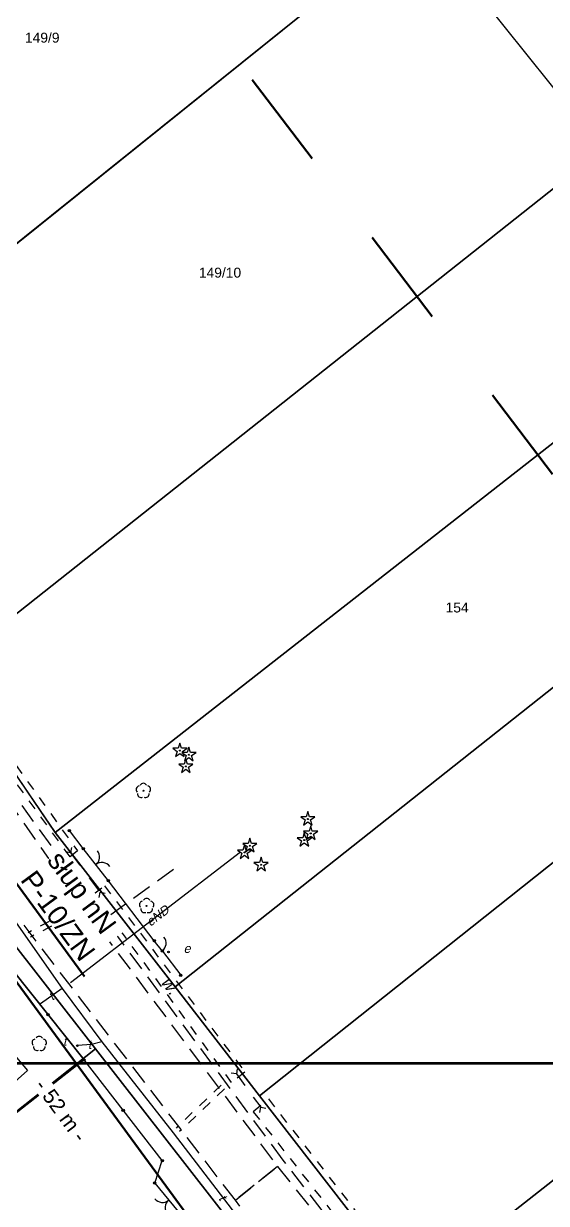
# Model space of a CAD drawing. Header units: metres. Extents: x 7542702 to 7555152, y 5804026 to 5815503.
# Drawn here: x 7544543.6 to 7544596.4, y 5807763.1 to 5807882.2 of the extents above; entities that cross this region are included whole.
import ezdxf
from ezdxf import colors
from ezdxf.entities.mleader import LeaderData, LeaderLine
from ezdxf.math import Vec2, Vec3

# ---------------------------------------------------------------- set-up
doc = ezdxf.new("R2010")
doc.units = ezdxf.units.M
for name, pattern in [('4001', [0]), ('4002', [2, 1, -1]), ('4003', [3, 2, -1])]:
    doc.linetypes.add(name, pattern=pattern)
doc.layers.add('!tele', color=30, linetype='Continuous', lineweight=50, plot=False)
doc.layers.add('!trafo', color=6, linetype='4002', lineweight=50)
doc.layers.add('_SIEC_NAPOWIETRZNA', color=5, linetype='Continuous', lineweight=50)
for name, color, linetype in [('_MM opisy', 7, 'Continuous'), ('_MM slupy', 5, 'Continuous'), ('Budynki', 7, 'Continuous'), ('Drogi', 135, 'Continuous'), ('Dzialki', 165, 'Continuous'), ('Ogrodzenia', 184, 'Continuous'), ('Projekty', 252, 'Continuous'), ('Roslinnosc', 104, 'Continuous'), ('Uz_Energia', 1, 'Continuous'), ('Uz_Specjalne', 7, 'Continuous'), ('Uz_Telekomunikacja', 252, 'Continuous'), ('Wody', 184, 'Continuous')]:
    doc.layers.add(name, color=color, linetype=linetype)
doc.layers.add('DIM', color=7, linetype='Continuous', plot=False)
doc.styles.get("Standard").update_dxf_attribs({"font": 'arial.ttf'})
doc.dimstyles.new('opis linie', dxfattribs={"dimtxt": 1.5, "dimasz": 0.18, "dimexe": 0.18, "dimexo": 0.0625, "dimgap": 2.5, "dimtad": 4, "dimdec": 0, "dimzin": 0, "dimdsep": 46, "dimtxsty": 'Standard', "dimcen": 0.09, "dimse1": 1, "dimse2": 1, "dimsd1": 1, "dimsd2": 1, "dimclrt": 256, "dimadec": 0, "dimazin": 0, "dimtfac": 1, "dimtdec": 0, "dimtofl": 0, "dimtmove": 0, "dimatfit": 3, "dimfxl": 1, "dimtfill": 1, "dimtolj": 1, "dimtzin": 0, "dimarcsym": 0})

# ---------------------------------------------------------------- blocks, each defined once
blk = doc.blocks.new('1422')
at = {"layer": 'Roslinnosc', "color": 104, "linetype": 'Continuous'}
blk.add_circle((0, 0), 0.1, dxfattribs=at)
for centre, start, end in [((-0.71, 0.23), 102.5, 221.75), ((0, 0.75), 30.19, 149.77), ((0.71, 0.23), 318.3, 77.49), ((-0.44, -0.61), 174.33, 293.45), ((0.44, -0.61), 246.24, 5.74)]:
    blk.add_arc(centre, 0.75, start, end, dxfattribs=at)
blk = doc.blocks.new('1412')
at = {"layer": 'Roslinnosc', "color": 104, "linetype": 'Continuous'}
for p, q in [((-0.33, 0.47), (-1.43, 0.47)), ((-1.43, 0.47), (-0.55, -0.17)), ((0, 1.5), (-0.33, 0.47)), ((0.33, 0.47), (0, 1.5)), ((1.43, 0.47), (0.33, 0.47)), ((0.55, -0.17), (1.43, 0.47)), ((-0.55, -0.17), (-0.88, -1.21)), ((-0.88, -1.21), (0, -0.57)), ((0, -0.57), (0.88, -1.21)), ((0.88, -1.21), (0.55, -0.17))]:
    blk.add_line(p, q, dxfattribs=at)
blk.add_circle((0, 0), 0.1, dxfattribs=at)
blk = doc.blocks.new('2554')
at = {"layer": 'Drogi', "color": 8, "linetype": '4002'}
blk.add_line((0, 0), (0, 1), dxfattribs=at)
blk = doc.blocks.new('1554')
at = {"layer": 'Drogi', "color": 8, "linetype": 'Continuous'}
for p, q in [((-0.75, -0.75), (0, 0)), ((0, 0), (0.75, -0.75))]:
    blk.add_line(p, q, dxfattribs=at)
blk = doc.blocks.new('2283')
at = {"layer": 'Ogrodzenia', "color": 184, "linetype": 'Continuous'}
blk.add_line((0, 0), (0, 1), dxfattribs=at)
blk = doc.blocks.new('1283')
at = {"layer": 'Ogrodzenia', "color": 184, "linetype": 'Continuous'}
for centre, start, end in [((0, 2), 270, 0), ((0, -2), 0, 90)]:
    blk.add_arc(centre, 2, start, end, dxfattribs=at)
blk = doc.blocks.new('1281')
at = {"layer": 'Ogrodzenia', "color": 184, "linetype": 'Continuous'}
for radius in [0.24, 0.16, 0.08]:
    blk.add_circle((0, 0), radius, dxfattribs=at)
blk = doc.blocks.new('2284')
at = {"layer": 'Ogrodzenia', "color": 184, "linetype": 'Continuous'}
blk.add_line((0, 0), (0, 1), dxfattribs=at)
blk = doc.blocks.new('1284')
at = {"layer": 'Ogrodzenia', "color": 184, "linetype": 'Continuous'}
blk.add_arc((0, 2), 2, 270, 0, dxfattribs=at)
blk = doc.blocks.new('1423')
at = {"layer": 'Roslinnosc', "color": 104, "linetype": 'Continuous'}
for centre, start, end in [((-0.71, 0.23), 102.5, 221.75), ((0, 0.75), 30.19, 149.77), ((0.71, 0.23), 318.3, 77.49), ((-0.44, -0.61), 174.33, 293.45), ((0.44, -0.61), 246.24, 5.74)]:
    blk.add_arc(centre, 0.75, start, end, dxfattribs=at)
blk = doc.blocks.new('1763')
at = {"layer": 'Uz_Energia', "color": 1, "linetype": 'Continuous'}
for radius in [0.16, 0.08]:
    blk.add_circle((0, 0), radius, dxfattribs=at)
blk = doc.blocks.new('1753')
at = {"layer": 'Uz_Telekomunikacja', "color": 220, "linetype": 'Continuous'}
for radius in [0.16, 0.08]:
    blk.add_circle((0, 0), radius, dxfattribs=at)
blk = doc.blocks.new('ZN')
at = {"layer": '_MM slupy', "transparency": 33554687}
h = blk.add_hatch(color=256, dxfattribs=at)
h.dxf.hatch_style = 1
h.paths.add_polyline_path([(0, -0.86), (0, 0.86, 1)])
at = {"layer": '_MM slupy'}
blk.add_circle((0, 0), 0.857, dxfattribs=at)
blk = doc.blocks.new('*D253')
at = {"layer": 'Defpoints', "color": 0}
for p in [(7544535.26, 5807795.81), (7544565.97, 5807753.95), (7544565.37, 5807753.51)]:
    blk.add_point(p, dxfattribs=at)
at = {"layer": 'DIM', "insert": (7544547.38, 5807772.5), "char_height": 1.5, "attachment_point": 5, "rotation": 306.2651, "bg_fill": 3, "box_fill_scale": 1.1, "bg_fill_color": 9, "bg_fill_true_color": 13158600, "bg_fill_transparency": 0}
blk.add_mtext('\\A1;- 52 m -', dxfattribs=at)
blk = doc.blocks.new('q')
at = {"layer": '_MM slupy'}
blk.add_blockref('ZN', (0, 0), dxfattribs=at)
at = {"layer": '_MM opisy'}
ml = blk.add_multileader_mtext('Standard', dxfattribs=at)
ml.set_content('\\pxql;słup nN\\PP-10/ZN', color=256)
ml.set_leader_properties()
ml.build(insert=Vec2(0, 0))
ml.multileader.update_dxf_attribs({"has_text_frame": 1, "text_left_attachment_type": 5, "text_right_attachment_type": 5, "dogleg_length": 1, "arrow_head_size": 1})
ctx = ml.context
ctx.base_point, ctx.char_height, ctx.arrow_head_size, ctx.landing_gap_size, ctx.plane_origin = Vec3(3.75, 5.9), 2, 1, 1, Vec3(1.72, -1.42)
ctx.left_attachment, ctx.right_attachment = 5, 5
notes = []
notes.append((ctx, [(0, (1, 1, 0), (2.75, 5.9), (1, 0), 1, [(0, [(0, 0), (2.75, 5.9)], 0, [])])]))
ctx.mtext.insert, ctx.mtext.flow_direction = Vec3(4.75, 11.7), 5
ctx.mtext.has_bg_fill, ctx.mtext.bg_color, ctx.mtext.bg_scale_factor, ctx.mtext.bg_transparency, ctx.mtext.use_window_bg_color = 1, -1023410175, 1, 0, 1
for ctx, leaders in notes:
    for number, flags, end, landing, length, lines in leaders:
        leader = LeaderData()
        leader.index, (leader.has_last_leader_line, leader.has_dogleg_vector, leader.attachment_direction) = number, flags
        leader.last_leader_point, leader.dogleg_vector, leader.dogleg_length = Vec3(end), Vec3(landing), length
        for number, points, colour, breaks in lines:
            line = LeaderLine()
            line.index, line.vertices, line.color, line.breaks = number, Vec3.list(points), colors.encode_raw_color(colour), breaks
            leader.lines.append(line)
        ctx.leaders.append(leader)

msp = doc.modelspace()

# ---------------------------------------------------------------- linework, layer by layer
at = {"layer": '!tele'}
msp.add_lwpolyline([(7544486.31, 5807862.47), (7544505.8, 5807838.17), (7544535.26, 5807795.81), (7544565.97, 5807753.95), (7544594.87, 5807715.01)], dxfattribs=at)
at = {"layer": '!trafo', "ltscale": 10}
msp.add_lwpolyline([(7544082.13, 5808448.38), (7544167.59, 5808501.43), (7544481.87, 5807987.87), (7544782.88, 5807592.58), (7544936.53, 5807377.47), (7545050.37, 5807475.25), (7545086.68, 5807419.38), (7544929.65, 5807282.21), (7544686.61, 5807553.19), (7544696.16, 5807510.34), (7544647.98, 5807511.04), (7544607.69, 5807611.16), (7544447.06, 5807862.58)], close=True, dxfattribs=at)
at = {"layer": '_SIEC_NAPOWIETRZNA'}
msp.add_lwpolyline([(7544631.11, 5807665.61), (7544625.58, 5807673.02), (7544611.21, 5807692.48), (7544594.87, 5807715.01), (7544565.97, 5807753.95), (7544535.26, 5807795.81), (7544505.8, 5807838.17), (7544486.31, 5807862.47)], dxfattribs=at)
at = {"layer": 'Budynki', "color": 7, "linetype": '4001'}
msp.add_polyline3d([(7544532.58, 5807778.82, 0), (7544538.06, 5807783.49, 0), (7544544, 5807776.52, 0), (7544538.61, 5807771.76, 0), (7544532.58, 5807778.82, 0)], dxfattribs=at)
at = {"layer": 'Drogi', "color": 8, "linetype": '4003'}
for p, q in [((7544511, 5807848.23, 124.19), (7544547.76, 5807795.54, 124.61)), ((7544547.76, 5807795.54, 124.61), (7544569.23, 5807766.84, 124.76)), ((7544564.98, 5807763.43, 124.75), (7544543.16, 5807791.8, 124.55)), ((7544569.23, 5807766.84, 124.76), (7544564.98, 5807763.43, 124.75)), ((7544564.98, 5807763.43, 124.75), (7544569.23, 5807766.84, 124.76)), ((7544569.23, 5807766.84, 124.76), (7544581.12, 5807751.97)), ((7544576.49, 5807748.63), (7544564.98, 5807763.43, 124.75))]:
    msp.add_line(p, q, dxfattribs=at)
at = {"layer": 'Dzialki'}
for p, q in [((7544583.53, 5807892.57), (7544524.79, 5807845.48)), ((7544524.79, 5807845.48), (7544583.53, 5807892.57)), ((7544583.53, 5807892.57), (7544602.05, 5807869.47)), ((7544541.47, 5807821.48), (7544602.05, 5807869.47)), ((7544602.05, 5807869.47), (7544541.47, 5807821.48)), ((7544546.79, 5807800.55), (7544624.72, 5807861.5)), ((7544624.72, 5807861.5), (7544546.79, 5807800.55)), ((7544667.9, 5807853.78), (7544567.42, 5807773.97)), ((7544567.42, 5807773.97), (7544667.9, 5807853.78)), ((7544558.89, 5807784.97), (7544627.79, 5807839.5)), ((7544627.79, 5807839.5), (7544558.89, 5807784.97)), ((7544684.36, 5807834.28), (7544582.77, 5807754.2)), ((7544582.77, 5807754.2), (7544684.36, 5807834.28)), ((7544546.79, 5807800.55), (7544535.63, 5807816.86)), ((7544535.63, 5807816.86), (7544546.79, 5807800.55)), ((7544535.63, 5807816.86), (7544546.79, 5807800.55)), ((7544558.89, 5807784.97), (7544546.79, 5807800.55)), ((7544546.79, 5807800.55), (7544558.89, 5807784.97)), ((7544546.79, 5807800.55), (7544558.89, 5807784.97)), ((7544541.4, 5807790.85), (7544550.86, 5807778.72)), ((7544550.86, 5807778.72), (7544541.4, 5807790.85)), ((7544550.86, 5807778.72), (7544541.4, 5807790.85)), ((7544567.42, 5807773.97), (7544558.89, 5807784.97)), ((7544558.89, 5807784.97), (7544567.42, 5807773.97)), ((7544558.89, 5807784.97), (7544567.42, 5807773.97)), ((7544480.67, 5807723.06), (7544550.86, 5807778.72)), ((7544550.86, 5807778.72), (7544480.67, 5807723.06)), ((7544550.86, 5807778.72), (7544575.07, 5807747.69)), ((7544575.07, 5807747.69), (7544550.86, 5807778.72)), ((7544575.07, 5807747.69), (7544550.86, 5807778.72)), ((7544582.77, 5807754.2), (7544567.42, 5807773.97)), ((7544567.42, 5807773.97), (7544582.77, 5807754.2)), ((7544567.42, 5807773.97), (7544582.77, 5807754.2))]:
    msp.add_line(p, q, dxfattribs=at)
at = {"layer": 'Ogrodzenia', "color": 184, "linetype": '4001'}
for p, q in [((7544549.62, 5807798.91), (7544548.23, 5807800.73)), ((7544556.79, 5807789.61), (7544552.16, 5807795.67)), ((7544557.61, 5807788.58), (7544559.47, 5807786.14)), ((7544549.7, 5807777.59), (7544542.43, 5807786.72)), ((7544542.43, 5807786.72), (7544549.7, 5807777.59)), ((7544549.7, 5807777.59), (7544535.66, 5807766.67)), ((7544557.6, 5807767.43), (7544549.7, 5807777.59)), ((7544556.84, 5807765.16), (7544557.6, 5807767.43))]:
    msp.add_line(p, q, dxfattribs=at)
at = {"layer": 'Projekty', "linetype": '4003'}
for p, q in [((7544548.13, 5807796.78), (7544540.58, 5807807.21)), ((7544569.8, 5807767.47), (7544548.13, 5807796.78)), ((7544552.26, 5807792.16), (7544559.08, 5807797.09)), ((7544579.29, 5807755.32), (7544569.8, 5807767.47))]:
    msp.add_line(p, q, dxfattribs=at)
at = {"layer": 'Uz_Energia', "color": 1, "linetype": '4001'}
msp.add_line((7544565.51, 5807798.57), (7544548.33, 5807785.37), dxfattribs=at)
at = {"layer": 'Uz_Specjalne', "color": 7, "linetype": '4002'}
for p, q in [((7544549.7, 5807793.42, 122.97), (7544544.06, 5807790.42, 123.07)), ((7544549.94, 5807792.98, 122.97), (7544544.3, 5807789.98, 123.07)), ((7544563.53, 5807775.03, 123.17), (7544559, 5807770.72, 123.27)), ((7544563.87, 5807774.67, 123.17), (7544559.34, 5807770.36, 123.27))]:
    msp.add_line(p, q, dxfattribs=at)
at = {"layer": 'Uz_Telekomunikacja', "linetype": '4001'}
for p, q in [((7544533.62, 5807804.52, 124.42), (7544547.5, 5807784.8, 124.43)), ((7544547.5, 5807784.8, 124.43), (7544545.32, 5807783.26, 124.5)), ((7544547.5, 5807784.8, 124.43), (7544551.51, 5807779.42, 124.55)), ((7544550.47, 5807779.16, 124.39), (7544549.03, 5807779.03, 124.49)), ((7544551.51, 5807779.42, 124.55), (7544550.47, 5807779.16, 124.39)), ((7544551.51, 5807779.42, 124.55), (7544558.71, 5807770.22, 124.66)), ((7544558.71, 5807770.22, 124.66), (7544575.37, 5807748.54, 124.69))]:
    msp.add_line(p, q, dxfattribs=at)
at = {"layer": 'Wody', "color": 184, "linetype": '4002'}
for points in [[(7544548.29, 5807798.07, 124.5), (7544517.23, 5807840.71, 124.1), (7544490.05, 5807880.86, 123.98), (7544491.7, 5807882.1, 123.93), (7544518.31, 5807841.41, 124.01), (7544549.03, 5807798.7, 124.5), (7544548.29, 5807798.07, 124.5)], [(7544564.6, 5807775.3, 124.6), (7544550.69, 5807794.35, 124.5), (7544551.78, 5807795.16, 124.7), (7544565.95, 5807776.36, 124.5), (7544564.6, 5807775.3, 124.6)], [(7544604.88, 5807723.55, 124.9), (7544584.75, 5807749.56, 124.71), (7544566.79, 5807772.4, 124.6), (7544568.31, 5807773.66, 124.5), (7544586.12, 5807750.77, 124.6), (7544607.33, 5807725.35, 124.9), (7544604.88, 5807723.55, 124.9)]]:
    msp.add_polyline3d(points, dxfattribs=at)

# ---------------------------------------------------------------- block references
at = {"layer": 'Drogi', "color": 8, "xscale": 0.5, "yscale": 0.5, "zscale": 0.5}
for p, rotation in [((7544548.35, 5807798.5), 216.6625559999999), ((7544551.32, 5807794.51), 36.662556), ((7544565.09, 5807776.17), 216.0982839999999), ((7544567.54, 5807772.81), 36.09828399999999)]:
    msp.add_blockref('1554', p, dxfattribs=dict(at, rotation=rotation))
at = {"layer": 'Drogi', "color": 8, "xscale": 0.5}
for p, yscale, rotation in [((7544548.35, 5807798.5, 123.9), 4.974033, 216.6625559999999), ((7544565.09, 5807776.17, 124.12), 4.158377, 216.0982839999999)]:
    msp.add_blockref('2554', p, dxfattribs=dict(at, yscale=yscale, rotation=rotation))
at = {"layer": 'Ogrodzenia', "color": 184, "xscale": 0.5, "yscale": 0.5, "zscale": 0.5}
for p in [(7544548.23, 5807800.73), (7544549.62, 5807798.91), (7544552.16, 5807795.67), (7544556.79, 5807789.61), (7544557.61, 5807788.58), (7544559.47, 5807786.14), (7544546.07, 5807782.16), (7544546.07, 5807782.16), (7544549.7, 5807777.59), (7544549.7, 5807777.59), (7544549.7, 5807777.59), (7544549.7, 5807777.59), (7544553.65, 5807772.51), (7544557.6, 5807767.43), (7544557.6, 5807767.43), (7544556.84, 5807765.16)]:
    msp.add_blockref('1281', p, dxfattribs=at)
at = {"layer": 'Ogrodzenia', "color": 184, "xscale": 0.5}
for name, p, yscale, rotation in [('2283', (7544552.16, 5807795.67), 4.116941, 38.094694), ('2284', (7544557.61, 5807788.58), 1.316549, 38.52387499999998), ('2283', (7544556.84, 5807765.16), 4.448146, 219.3437839999999)]:
    msp.add_blockref(name, p, dxfattribs=dict(at, yscale=yscale, rotation=rotation))
at = {"layer": 'Ogrodzenia', "color": 184, "xscale": 0.5, "yscale": 0.5, "zscale": 0.5}
for name, p, rotation in [('1283', (7544550.89, 5807797.29), 38.094694), ('1284', (7544557.61, 5807788.58), 38.52387499999998), ('1283', (7544558.25, 5807763.44), 219.3437839999999)]:
    msp.add_blockref(name, p, dxfattribs=dict(at, rotation=rotation))
at = {"layer": 'Roslinnosc', "color": 104, "xscale": 0.5, "yscale": 0.5, "zscale": 0.5}
for name, p in [('1412', (7544559.38, 5807808.81, 123.99)), ('1412', (7544560.29, 5807808.39, 123.9)), ('1412', (7544559.98, 5807807.21, 123.95)), ('1422', (7544555.69, 5807804.75, 124.57)), ('1412', (7544572.3, 5807801.9, 124.15)), ('1412', (7544571.94, 5807799.77, 124.2)), ('1412', (7544572.58, 5807800.45, 124.19)), ('1412', (7544565.91, 5807798.53, 125.07)), ('1412', (7544566.43, 5807799.2, 124.25)), ('1412', (7544567.57, 5807797.29, 124.21)), ('1422', (7544556.02, 5807793.13, 124.7)), ('1423', (7544545.18, 5807779.22))]:
    msp.add_blockref(name, p, dxfattribs=at)
at = {"layer": 'Uz_Energia', "color": 1, "xscale": 0.5, "yscale": 0.5, "zscale": 0.5}
msp.add_blockref('1763', (7544558.23, 5807788.48, 124.38), dxfattribs=at)
at = {"layer": 'Uz_Telekomunikacja', "xscale": 0.5, "yscale": 0.5, "zscale": 0.5}
msp.add_blockref('1753', (7544549.03, 5807779.03, 124.5), dxfattribs=at)

# ---------------------------------------------------------------- texts
at = {"layer": 'Dzialki'}
for s, p in [('149/9', (7544543.73, 5807880.24)), ('149/10', (7544561.29, 5807856.53)), ('154', (7544586.2, 5807822.74))]:
    msp.add_text(s, height=1, dxfattribs=at).set_placement(p)
at = {"layer": 'Uz_Energia', "color": 1, "oblique": 15}
for s, rotation, p in [('eND', 37.5436, (7544556.39, 5807791)), ('e', 359.97, (7544559.74, 5807788.39))]:
    msp.add_text(s, height=0.9, rotation=rotation, dxfattribs=at).set_placement(p)
at = {"layer": 'Uz_Telekomunikacja', "oblique": 15}
for rotation, p in [(35.2382, (7544546.48, 5807783.53)), (359.97, (7544547.57, 5807779.03)), (5.1586, (7544550.1, 5807778.67)), (307.5405, (7544563.23, 5807763.6))]:
    msp.add_text('t', height=0.9, rotation=rotation, dxfattribs=at).set_placement(p)
at = {"layer": 'Wody', "color": 184, "oblique": 15}
msp.add_text('w.', height=1.25, rotation=307.0062, dxfattribs=at).set_placement((7544557.38, 5807785.44))

# ---------------------------------------------------------------- next in the draw order: block references
at = {"layer": '!tele', "rotation": 306.2651104780302}
msp.add_blockref('q', (7544535.26, 5807795.81), dxfattribs=at)

# ---------------------------------------------------------------- next in the draw order: dimensions: what is measured, and where the dimension line sits
at = {"layer": 'DIM'}
dim = msp.add_aligned_dim(p1=(7544535.26, 5807795.81), p2=(7544565.97, 5807753.95), distance=-0.75, dimstyle='opis linie', override={"dimpost": '- <> m -'}, dxfattribs=at)
dim.commit()
dim.dimension.update_dxf_attribs({"geometry": '*D253', "text_midpoint": (7544547.38, 5807772.5)})

# ---------------------------------------------------------------- next in the draw order: linework, layer by layer
at = {"layer": 'Defpoints', "color": 4, "lineweight": 70}
msp.add_lwpolyline([(7544434.97, 5807777.27), (7544827.48, 5807777.27), (7544827.48, 5807493.87), (7544434.97, 5807493.87)], close=True, dxfattribs=at)

doc.saveas('drawing.dxf')
